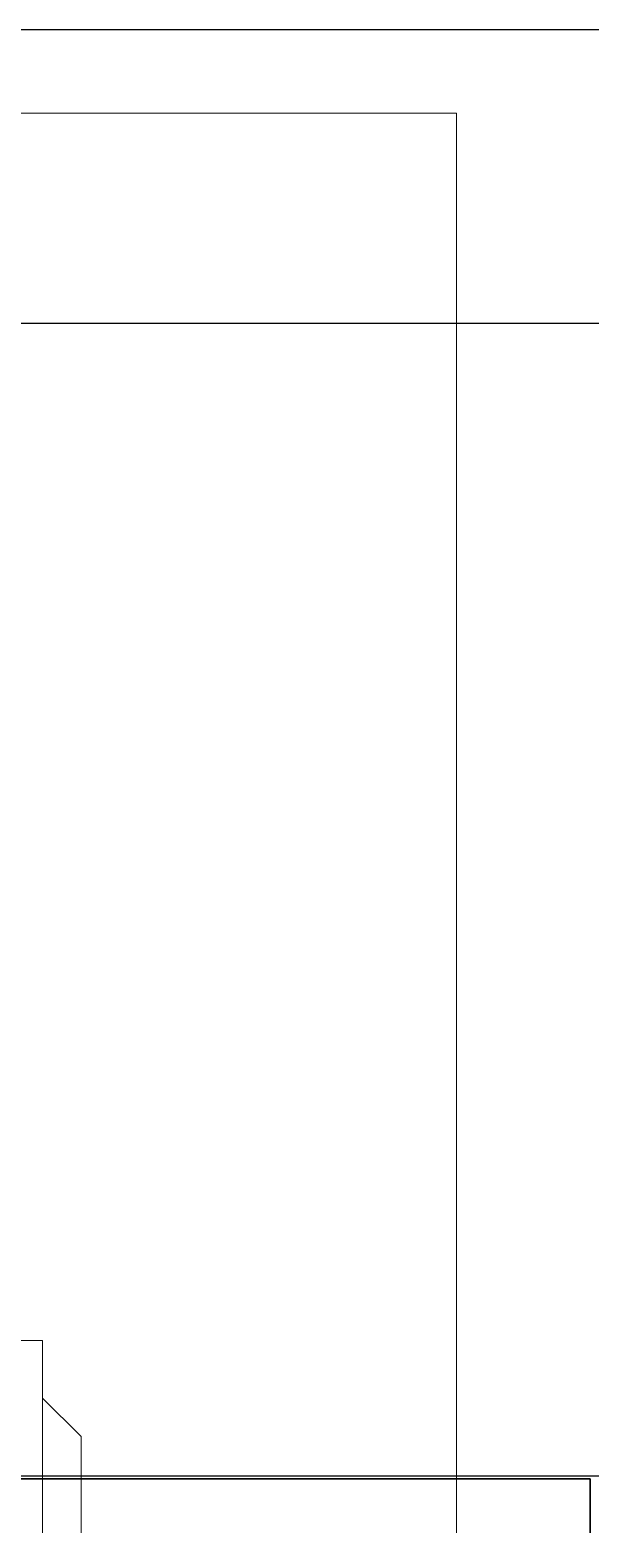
# Model space of a CAD drawing. Header units: inches. Extents: x -12418 to 57169, y -29325 to 19878.
# Drawn here: x 32708 to 33000, y -3625 to -2847 of the extents above; entities that cross this region are included whole.
import ezdxf
from ezdxf.enums import TextEntityAlignment as Align

# ---------------------------------------------------------------- set-up
doc = ezdxf.new("R2010")
doc.units = ezdxf.units.IN
doc.header["$LTSCALE"] = 25
doc.header["$MEASUREMENT"] = 0
doc.layers.get('0').update_dxf_attribs({"color": 8})
doc.layers.add('00-Ground Floor$0$False Ceiling', color=251, linetype='Continuous')
for name, color, linetype, lineweight in [('00-Ground Floor$0$LOADING', 253, 'Continuous', 5), ('00-Ground Floor$0$NEW Wall', 166, 'Continuous', 5), ('00-Ground Floor$0$Walls', 251, 'Continuous', 5), ('E-LITE-CIRC-NUMB', 6, 'Continuous', 25), ('E-LITE-CLNG', 150, 'Continuous', 35), ('E-LITE-CTRL', 6, 'Continuous', 25)]:
    doc.layers.add(name, color=color, linetype=linetype, lineweight=lineweight)
doc.styles.add('DC_Simplex', font='SIMPLEX.shx', dxfattribs={"width": 0.7})

# ---------------------------------------------------------------- blocks, each defined once
blk = doc.blocks.new('*X553')
at = {"color": 0}
for p, q in [((13, 1), (13, 1)), ((13, 1), (13, 1)), ((13, 1), (13, 1)), ((13, 1), (13, 1)), ((13, 1), (13, 1)), ((13, 1), (13, 1)), ((13, 1), (13, 1)), ((13, 1), (13, 1)), ((13, 1), (13, 1)), ((13, 1), (13, 1)), ((13, 1), (13, 1)), ((13, 1), (13, 1)), ((13, 1), (13, 1)), ((13, 1), (13, 1)), ((13, 1), (13, 1)), ((13, 1), (14, 1)), ((13, 1), (14, 1)), ((13, 1), (14, 1)), ((13, 1), (13, 1)), ((13, 1), (13, 1)), ((13, 1), (13, 1)), ((13, 1), (13, 1)), ((13, 1), (13, 1)), ((13, 1), (13, 1)), ((13, 1), (13, 1)), ((13, 1), (13, 1)), ((13, 1), (13, 1)), ((13, 1), (13, 1)), ((13, 1), (13, 1)), ((13, 1), (13, 1)), ((13, 1), (13, 1)), ((13, 1), (13, 1)), ((13, 1), (13, 1)), ((13, 1), (13, 1)), ((13, 1), (13, 1)), ((13, 1), (13, 1)), ((13, 1), (13, 1)), ((13, 1), (13, 1)), ((13, 1), (13, 1)), ((13, 1), (13, 1)), ((13, 1), (13, 1)), ((13, 1), (13, 1)), ((13, 1), (13, 1)), ((13, 1), (13, 1)), ((13, 1), (13, 1)), ((13, 1), (13, 1)), ((13, 1), (13, 1)), ((13, 1), (13, 1)), ((13, 1), (13, 1)), ((13, 1), (13, 1)), ((13, 1), (13, 1)), ((13, 1), (13, 1)), ((13, 1), (13, 1)), ((13, 1), (13, 1)), ((13, 1), (13, 1)), ((13, 1), (13, 1)), ((13, 1), (13, 1)), ((13, 1), (13, 1)), ((13, 1), (13, 1)), ((13, 1), (13, 1)), ((13, 1), (13, 1)), ((13, 1), (13, 1)), ((13, 1), (13, 1)), ((13, 1), (13, 1)), ((13, 1), (13, 1)), ((13, 1), (13, 1)), ((13, 1), (13, 1)), ((13, 1), (13, 1)), ((13, 1), (13, 1)), ((13, 1), (13, 1)), ((13, 1), (13, 1)), ((13, 1), (13, 1)), ((13, 1), (13, 1)), ((13, 1), (13, 1)), ((13, 1), (13, 1)), ((13, 1), (13, 1)), ((13, 1), (13, 1)), ((13, 1), (13, 1)), ((13, 1), (13, 1)), ((13, 1), (13, 1)), ((13, 1), (13, 1)), ((13, 1), (13, 1)), ((13, 1), (13, 1)), ((13, 1), (13, 1)), ((13, 1), (13, 1)), ((13, 1), (13, 1)), ((13, 1), (13, 1)), ((13, 1), (13, 1)), ((13, 1), (13, 1)), ((13, 1), (13, 1)), ((13, 1), (13, 1)), ((13, 1), (13, 1)), ((13, 1), (13, 1)), ((13, 1), (13, 1)), ((13, 1), (13, 1)), ((13, 1), (13, 1)), ((13, 1), (13, 1)), ((13, 1), (13, 1)), ((13, 1), (13, 1)), ((13, 1), (13, 1)), ((13, 1), (13, 1)), ((13, 1), (13, 1)), ((13, 1), (13, 1)), ((13, 1), (13, 1)), ((13, 1), (13, 1)), ((13, 1), (13, 1)), ((13, 1), (13, 1)), ((13, 1), (13, 1)), ((13, 1), (13, 1)), ((13, 1), (13, 1)), ((13, 1), (13, 1)), ((13, 1), (13, 1)), ((13, 1), (13, 1)), ((13, 1), (13, 1)), ((13, 1), (13, 1)), ((13, 1), (13, 1)), ((13, 1), (13, 1)), ((13, 1), (13, 1)), ((13, 1), (13, 1)), ((13, 1), (13, 1)), ((13, 1), (13, 1)), ((13, 1), (13, 1)), ((13, 1), (13, 1)), ((13, 1), (14, 1)), ((13, 0), (13, 0)), ((13, 0), (13, 0)), ((13, 0), (13, 0)), ((13, 0), (13, 0)), ((13, 0), (13, 0)), ((13, 0), (13, 0)), ((13, 0), (13, 0)), ((13, 0), (13, 0)), ((13, 0), (13, 0)), ((13, 0), (13, 0)), ((13, 0), (13, 0)), ((13, 0), (13, 0)), ((13, 0), (13, 0)), ((13, 0), (13, 0)), ((13, 0), (13, 0)), ((13, 0), (13, 0)), ((13, 0), (13, 0)), ((13, 0), (13, 0)), ((13, 0), (13, 0)), ((13, 0), (13, 0)), ((13, 0), (13, 0)), ((13, 0), (13, 0)), ((13, 0), (13, 0)), ((13, 0), (13, 0)), ((13, 0), (13, 0)), ((13, 0), (13, 0)), ((13, 0), (13, 0)), ((13, 0), (13, 0)), ((13, 0), (13, 0)), ((13, 0), (13, 0)), ((13, 0), (13, 0)), ((13, 0), (13, 0)), ((13, 0), (13, 0)), ((13, 0), (13, 0)), ((13, 0), (13, 0)), ((13, 0), (13, 0)), ((13, 0), (13, 0)), ((13, 0), (13, 0)), ((13, 0), (13, 0)), ((13, 0), (13, 0)), ((13, 0), (13, 0)), ((13, 0), (13, 0)), ((13, 0), (13, 0)), ((13, 0), (13, 0)), ((13, 0), (13, 0)), ((13, 0), (13, 0)), ((13, 0), (13, 0)), ((13, 0), (13, 0)), ((13, 0), (14, 0)), ((13, 0), (14, 0)), ((13, 0), (13, 0)), ((13, 0), (14, 0)), ((14, 1), (14, 1)), ((14, 1), (14, 1)), ((14, 1), (14, 1)), ((14, 1), (14, 1)), ((14, 1), (14, 1)), ((14, 1), (14, 1)), ((14, 1), (14, 1)), ((14, 1), (14, 1)), ((14, 1), (14, 1)), ((14, 1), (14, 1)), ((14, 1), (14, 1)), ((14, 1), (14, 1)), ((14, 1), (14, 1)), ((14, 1), (14, 1)), ((14, 1), (14, 1)), ((14, 1), (14, 1)), ((14, 1), (14, 1)), ((14, 1), (14, 1)), ((14, 1), (14, 1)), ((14, 1), (14, 1)), ((14, 1), (14, 1)), ((14, 1), (14, 1)), ((14, 1), (14, 1)), ((14, 1), (14, 1)), ((14, 1), (14, 1)), ((14, 1), (14, 1)), ((14, 1), (14, 1)), ((14, 1), (14, 1)), ((14, 1), (14, 1)), ((14, 1), (14, 1)), ((14, 1), (14, 1)), ((14, 1), (14, 1)), ((14, 1), (14, 1)), ((14, 1), (14, 1)), ((14, 1), (14, 1)), ((14, 1), (14, 1)), ((14, 1), (14, 1)), ((14, 1), (14, 1)), ((14, 1), (14, 1)), ((14, 1), (14, 1)), ((14, 1), (14, 1)), ((14, 1), (14, 1)), ((14, 1), (14, 1)), ((14, 1), (14, 1)), ((14, 1), (14, 1)), ((14, 1), (14, 1)), ((14, 1), (14, 1)), ((14, 1), (14, 1)), ((14, 1), (14, 1)), ((14, 1), (14, 1)), ((14, 1), (14, 1)), ((14, 1), (14, 1)), ((14, 1), (14, 1)), ((14, 1), (14, 1)), ((14, 1), (14, 1)), ((14, 1), (14, 1)), ((14, 1), (14, 1)), ((14, 1), (14, 1)), ((14, 1), (14, 1)), ((14, 1), (14, 1)), ((14, 1), (14, 1)), ((14, 1), (14, 1)), ((14, 1), (14, 1)), ((14, 1), (14, 1)), ((14, 1), (14, 1)), ((14, 1), (14, 1)), ((14, 1), (14, 1)), ((14, 1), (14, 1)), ((14, 1), (14, 1)), ((14, 1), (14, 1)), ((14, 1), (14, 1)), ((14, 1), (14, 1)), ((14, 1), (14, 1)), ((14, 1), (14, 1)), ((14, 1), (14, 1)), ((14, 1), (14, 1)), ((14, 1), (14, 1)), ((14, 1), (14, 1)), ((14, 1), (14, 1)), ((14, 1), (14, 1)), ((14, 1), (14, 1)), ((14, 1), (14, 1)), ((14, 1), (14, 1)), ((14, 1), (14, 1)), ((14, 1), (14, 1)), ((14, 1), (14, 1)), ((14, 1), (14, 1)), ((14, 1), (14, 1)), ((14, 1), (14, 1)), ((14, 1), (14, 1)), ((14, 1), (14, 1)), ((14, 1), (14, 1)), ((14, 1), (14, 1)), ((14, 1), (14, 1)), ((14, 0), (14, 0)), ((14, 0), (14, 0)), ((14, 0), (14, 0)), ((14, 0), (14, 0)), ((14, 0), (14, 0)), ((14, 0), (14, 0)), ((14, 0), (14, 0)), ((14, 0), (14, 0)), ((14, 0), (14, 0)), ((14, 0), (14, 0)), ((14, 0), (14, 0)), ((14, 0), (14, 0)), ((14, 0), (14, 0)), ((14, 0), (14, 0)), ((14, 0), (14, 0)), ((14, 0), (14, 0)), ((14, 0), (14, 0)), ((14, 0), (14, 0)), ((14, 0), (14, 0)), ((14, 0), (14, 0)), ((14, 0), (14, 0)), ((14, 0), (14, 0)), ((14, 0), (14, 0)), ((14, 0), (14, 0)), ((14, 0), (14, 0)), ((14, 0), (14, 0)), ((14, 0), (14, 0)), ((14, 0), (14, 0)), ((14, 0), (14, 0)), ((14, 0), (14, 0)), ((14, 0), (14, 0)), ((14, 0), (14, 0)), ((14, 0), (14, 0)), ((14, 0), (14, 0)), ((14, 0), (14, 0)), ((14, 0), (14, 0)), ((14, 0), (14, 0)), ((14, 0), (14, 0)), ((14, 0), (14, 0)), ((14, 0), (14, 0)), ((14, 0), (14, 0)), ((14, 0), (14, 0)), ((14, 0), (14, 0)), ((14, 0), (14, 0)), ((14, 0), (14, 0)), ((14, 0), (14, 0)), ((14, 0), (14, 0)), ((14, 0), (14, 0)), ((13, 0), (13, 0)), ((13, 0), (14, 0)), ((13, 0), (13, 0)), ((13, 0), (14, 0)), ((13, 0), (13, 0)), ((13, 0), (14, 0)), ((13, 0), (13, 0)), ((13, 0), (13, 0)), ((13, 0), (13, 0)), ((13, 0), (13, 0)), ((13, 0), (14, 0)), ((13, 0), (13, 0)), ((13, 0), (14, 0)), ((13, 0), (13, 0)), ((13, 0), (14, 0)), ((13, 0), (13, 0)), ((13, 0), (14, 0)), ((13, 0), (13, 0)), ((13, 0), (14, 0)), ((13, 0), (13, 0)), ((13, 0), (14, 0)), ((13, 0), (13, 0)), ((13, 0), (14, 0)), ((13, 0), (13, 0)), ((13, 0), (13, 0)), ((13, 0), (13, 0)), ((13, 0), (14, 0)), ((13, 0), (13, 0)), ((13, 0), (14, 0)), ((13, 0), (13, 0)), ((13, 0), (14, 0)), ((13, 0), (13, 0)), ((13, 0), (14, 0)), ((13, 0), (13, 0)), ((13, 0), (13, 0)), ((13, 0), (13, 0)), ((13, 0), (13, 0)), ((13, 0), (13, 0)), ((13, 0), (13, 0)), ((13, 0), (13, 0)), ((13, 0), (13, 0)), ((13, 0), (13, 0)), ((13, 0), (13, 0)), ((13, 0), (13, 0)), ((13, 0), (13, 0)), ((13, 0), (13, 0)), ((13, 0), (13, 0)), ((13, 0), (13, 0)), ((13, 0), (13, 0)), ((13, 0), (13, 0)), ((13, 0), (13, 0)), ((13, 0), (13, 0)), ((13, 0), (13, 0)), ((13, 0), (13, 0)), ((13, 0), (13, 0)), ((13, 0), (13, 0)), ((13, 0), (13, 0)), ((13, 0), (13, 0)), ((13, 0), (13, 0)), ((13, 0), (13, 0)), ((13, 0), (13, 0)), ((13, 0), (13, 0)), ((13, 0), (13, 0)), ((13, 0), (13, 0)), ((13, -1), (13, -1)), ((13, -1), (13, -1)), ((13, -1), (13, -1)), ((13, -1), (13, -1)), ((13, -1), (13, -1)), ((13, -1), (14, -1)), ((13, -1), (13, -1)), ((14, 0), (14, 0)), ((14, 0), (14, 0)), ((14, 0), (14, 0)), ((14, 0), (14, 0)), ((14, 0), (14, 0)), ((14, 0), (14, 0)), ((14, 0), (14, 0)), ((14, 0), (14, 0)), ((14, 0), (14, 0)), ((14, 0), (14, 0)), ((14, 0), (14, 0)), ((14, 0), (14, 0)), ((14, 0), (14, 0)), ((14, 0), (14, 0)), ((14, 0), (14, 0)), ((13, 0), (14, 0)), ((14, 0), (14, 0)), ((14, 0), (14, 0)), ((14, 0), (14, 0)), ((14, 0), (14, 0)), ((14, 0), (14, 0)), ((14, 0), (14, 0)), ((14, 0), (14, 0)), ((14, 0), (14, 0)), ((14, 0), (14, 0)), ((14, 0), (14, 0)), ((14, 0), (14, 0)), ((14, 0), (14, 0)), ((14, 0), (14, 0)), ((14, 0), (14, 0)), ((14, 0), (14, 0)), ((14, 0), (14, 0)), ((14, 0), (14, 0)), ((14, 0), (14, 0)), ((14, 0), (14, 0)), ((14, 0), (14, 0)), ((14, 0), (14, 0)), ((14, 0), (14, 0)), ((14, 0), (14, 0)), ((14, 0), (14, 0)), ((14, 0), (14, 0)), ((14, 0), (14, 0)), ((14, 0), (14, 0)), ((14, 0), (14, 0)), ((14, 0), (14, 0)), ((14, 0), (14, 0)), ((14, 0), (14, 0)), ((14, 0), (14, 0)), ((14, 0), (14, 0)), ((14, 0), (14, 0)), ((14, -1), (14, -1)), ((14, -1), (14, -1)), ((14, -1), (14, -1)), ((14, -1), (14, -1)), ((14, -1), (14, -1))]:
    blk.add_line(p, q, dxfattribs=at)
blk = doc.blocks.new('*X552')
at = {"color": 0}
for p, q in [((5, 3), (5, 3)), ((5, 3), (5, 3)), ((5, 3), (5, 3)), ((5, 3), (5, 3)), ((5, 3), (5, 3)), ((5, 3), (5, 3)), ((5, 3), (5, 3)), ((5, 3), (5, 3)), ((5, 3), (5, 3)), ((5, 3), (5, 3)), ((5, 3), (5, 3)), ((5, 3), (5, 3)), ((5, 3), (5, 3)), ((5, 3), (5, 3)), ((5, 3), (5, 3)), ((5, 3), (5, 3)), ((5, 3), (5, 3)), ((5, 3), (5, 3)), ((5, 3), (5, 3)), ((5, 3), (5, 3)), ((5, 3), (5, 3)), ((5, 3), (5, 3)), ((5, 3), (5, 3)), ((5, 3), (5, 3)), ((5, 3), (5, 3)), ((5, 3), (5, 3)), ((5, 3), (5, 3)), ((5, 3), (5, 3)), ((5, 3), (5, 3)), ((5, 3), (5, 3)), ((5, 3), (5, 3)), ((5, 3), (5, 3)), ((5, 3), (5, 3)), ((5, 3), (5, 3)), ((5, 3), (5, 3)), ((5, 3), (5, 3)), ((5, 3), (5, 3)), ((5, 3), (5, 3)), ((5, 3), (5, 3)), ((5, 3), (5, 3)), ((5, 3), (5, 3)), ((5, 3), (5, 3)), ((5, 3), (5, 3)), ((5, 3), (5, 3)), ((5, 3), (5, 3)), ((5, 3), (5, 3)), ((5, 3), (5, 3)), ((5, 3), (5, 3)), ((5, 3), (5, 3)), ((5, 3), (5, 3)), ((5, 3), (5, 3)), ((5, 3), (5, 3)), ((5, 3), (5, 3)), ((5, 3), (5, 3)), ((5, 3), (5, 3)), ((5, 3), (5, 3)), ((5, 3), (5, 3)), ((5, 3), (5, 3)), ((5, 3), (5, 3)), ((5, 3), (5, 3)), ((5, 3), (5, 3)), ((5, 3), (5, 3)), ((5, 3), (5, 3)), ((5, 3), (5, 3)), ((5, 3), (5, 3)), ((5, 3), (5, 3)), ((6, 3), (5, 3)), ((5, 3), (5, 3)), ((6, 3), (5, 3)), ((5, 3), (5, 3)), ((6, 3), (5, 3)), ((5, 3), (5, 3)), ((6, 3), (5, 3)), ((5, 3), (5, 3)), ((5, 3), (5, 3)), ((5, 3), (5, 3)), ((5, 3), (5, 3)), ((5, 3), (5, 3)), ((5, 3), (5, 3)), ((5, 3), (5, 3)), ((5, 3), (5, 3)), ((5, 3), (5, 3)), ((5, 3), (5, 3)), ((5, 3), (5, 3)), ((5, 3), (5, 3)), ((5, 3), (5, 3)), ((5, 3), (5, 3)), ((5, 3), (5, 3)), ((5, 3), (5, 3)), ((5, 3), (5, 3)), ((5, 3), (5, 3)), ((5, 3), (5, 3)), ((5, 3), (5, 3)), ((5, 3), (5, 3)), ((5, 3), (5, 3)), ((5, 3), (5, 3)), ((6, 3), (6, 3)), ((6, 3), (6, 3)), ((6, 3), (6, 3)), ((6, 3), (6, 3)), ((6, 3), (6, 3)), ((6, 3), (6, 3)), ((6, 3), (6, 3)), ((6, 3), (6, 3)), ((6, 3), (6, 3)), ((6, 3), (6, 3)), ((6, 3), (6, 3)), ((6, 3), (6, 3)), ((6, 3), (6, 3)), ((6, 3), (6, 3)), ((6, 3), (6, 3)), ((6, 3), (6, 3)), ((6, 3), (6, 3)), ((6, 3), (6, 3)), ((6, 3), (6, 3)), ((6, 3), (6, 3)), ((6, 3), (6, 3)), ((6, 3), (6, 3)), ((6, 3), (6, 3)), ((6, 3), (6, 3)), ((6, 3), (6, 3)), ((6, 3), (6, 3)), ((6, 3), (6, 3)), ((6, 3), (6, 3)), ((6, 3), (6, 3)), ((6, 3), (6, 3)), ((6, 3), (6, 3)), ((6, 3), (6, 3)), ((6, 3), (6, 3)), ((6, 3), (6, 3)), ((6, 3), (6, 3)), ((6, 3), (6, 3)), ((6, 3), (6, 3)), ((6, 3), (6, 3)), ((6, 3), (6, 3)), ((6, 3), (6, 3)), ((6, 3), (6, 3)), ((6, 3), (6, 3)), ((6, 3), (6, 3)), ((6, 3), (6, 3)), ((6, 3), (6, 3)), ((6, 3), (6, 3)), ((6, 3), (6, 3)), ((6, 3), (6, 3)), ((6, 3), (6, 3)), ((6, 3), (6, 3)), ((6, 3), (6, 3)), ((6, 3), (6, 3)), ((6, 3), (6, 3)), ((6, 3), (6, 3)), ((6, 3), (6, 3)), ((6, 3), (6, 3)), ((6, 3), (6, 3)), ((6, 3), (6, 3)), ((6, 3), (6, 3)), ((6, 3), (6, 3)), ((6, 3), (6, 3)), ((6, 3), (6, 3)), ((6, 3), (6, 3)), ((6, 3), (6, 3)), ((6, 3), (6, 3)), ((6, 3), (6, 3)), ((6, 3), (6, 3)), ((6, 3), (6, 3)), ((6, 3), (6, 3)), ((6, 3), (6, 3)), ((6, 3), (6, 3)), ((6, 3), (6, 3)), ((6, 3), (6, 3)), ((6, 3), (6, 3)), ((6, 3), (6, 3)), ((6, 3), (6, 3)), ((6, 3), (6, 3)), ((6, 3), (6, 3)), ((6, 3), (6, 3)), ((6, 3), (6, 3)), ((6, 3), (6, 3)), ((6, 3), (6, 3)), ((6, 3), (6, 3)), ((6, 3), (6, 3)), ((6, 3), (6, 3)), ((6, 3), (6, 3)), ((6, 3), (6, 3)), ((6, 3), (6, 3)), ((6, 3), (6, 3)), ((6, 3), (6, 3)), ((6, 3), (6, 3)), ((6, 3), (6, 3)), ((6, 3), (6, 3)), ((6, 3), (6, 3)), ((6, 3), (6, 3)), ((6, 3), (6, 3)), ((6, 3), (6, 3)), ((6, 3), (6, 3)), ((6, 3), (6, 3)), ((6, 3), (6, 3)), ((6, 3), (6, 3)), ((6, 3), (6, 3)), ((6, 3), (6, 3)), ((6, 3), (6, 3)), ((6, 3), (6, 3)), ((6, 3), (6, 3)), ((6, 3), (6, 3)), ((6, 3), (6, 3)), ((6, 3), (6, 3)), ((6, 3), (6, 3)), ((6, 3), (6, 3)), ((6, 3), (6, 3)), ((6, 3), (6, 3)), ((6, 3), (6, 3)), ((6, 3), (6, 3)), ((6, 3), (6, 3)), ((6, 3), (6, 3)), ((6, 3), (6, 3)), ((6, 3), (6, 3)), ((6, 3), (6, 3)), ((6, 3), (6, 3)), ((6, 3), (6, 3)), ((6, 3), (6, 3)), ((6, 3), (6, 3)), ((6, 3), (6, 3)), ((6, 3), (6, 3)), ((6, 3), (6, 3)), ((6, 3), (6, 3)), ((6, 3), (6, 3)), ((6, 3), (6, 3)), ((6, 3), (6, 3)), ((6, 3), (6, 3)), ((6, 3), (6, 3)), ((6, 3), (6, 3)), ((6, 3), (6, 3)), ((6, 3), (6, 3)), ((6, 3), (6, 3)), ((6, 3), (6, 3)), ((6, 3), (6, 3)), ((6, 3), (6, 3)), ((6, 3), (6, 3)), ((6, 3), (6, 3)), ((6, 3), (6, 3)), ((6, 3), (6, 3)), ((6, 3), (6, 3)), ((6, 3), (6, 3)), ((6, 3), (6, 3)), ((6, 3), (6, 3)), ((6, 3), (6, 3)), ((6, 3), (6, 3)), ((6, 3), (6, 3)), ((6, 3), (6, 3)), ((6, 3), (6, 3)), ((6, 3), (6, 3)), ((6, 3), (6, 3)), ((6, 3), (6, 3)), ((6, 3), (6, 3)), ((6, 3), (6, 3)), ((6, 3), (6, 3)), ((6, 3), (6, 3)), ((6, 3), (6, 3)), ((6, 3), (6, 3)), ((6, 3), (6, 3)), ((6, 3), (6, 3)), ((6, 3), (6, 3)), ((6, 3), (6, 3)), ((6, 3), (6, 3)), ((6, 3), (6, 3)), ((6, 3), (6, 3)), ((6, 3), (6, 3)), ((6, 3), (6, 3)), ((6, 3), (6, 3)), ((6, 3), (6, 3)), ((6, 3), (6, 3)), ((6, 3), (6, 3)), ((6, 3), (6, 3)), ((6, 3), (6, 3)), ((6, 3), (6, 3)), ((6, 3), (6, 3)), ((6, 3), (6, 3)), ((6, 3), (6, 3)), ((6, 3), (6, 3)), ((6, 3), (6, 3)), ((6, 3), (6, 3)), ((6, 3), (6, 3)), ((6, 3), (6, 3)), ((6, 3), (6, 3)), ((6, 3), (6, 3)), ((6, 3), (6, 3)), ((6, 3), (6, 3)), ((6, 3), (6, 3)), ((6, 3), (6, 3)), ((6, 3), (6, 3)), ((6, 3), (6, 3)), ((6, 3), (6, 3)), ((6, 3), (6, 3)), ((6, 3), (6, 3)), ((6, 3), (6, 3)), ((6, 3), (6, 3)), ((6, 3), (6, 3)), ((6, 3), (6, 3)), ((6, 3), (6, 3)), ((6, 3), (6, 3)), ((6, 3), (6, 3)), ((6, 3), (5, 3)), ((6, 3), (5, 3)), ((6, 3), (5, 3)), ((6, 3), (5, 3)), ((6, 3), (5, 3)), ((6, 3), (6, 3)), ((6, 3), (6, 3)), ((6, 3), (6, 3)), ((6, 3), (6, 3)), ((6, 3), (6, 3)), ((6, 3), (6, 3)), ((6, 3), (6, 3)), ((6, 3), (6, 3)), ((6, 3), (6, 3)), ((6, 3), (6, 3)), ((6, 3), (6, 3)), ((6, 3), (6, 3)), ((6, 3), (6, 3)), ((6, 3), (6, 3)), ((6, 3), (6, 3)), ((6, 3), (6, 3)), ((6, 3), (6, 3)), ((6, 3), (6, 3)), ((6, 3), (6, 3)), ((6, 3), (6, 3)), ((6, 3), (6, 3)), ((6, 3), (6, 3)), ((6, 3), (6, 3)), ((6, 3), (6, 3)), ((6, 3), (6, 3)), ((6, 3), (6, 3)), ((6, 3), (6, 3)), ((6, 3), (6, 3)), ((6, 3), (6, 3)), ((6, 3), (6, 3)), ((6, 3), (6, 3)), ((6, 3), (6, 3)), ((6, 3), (6, 3)), ((6, 3), (6, 3)), ((6, 3), (6, 3)), ((6, 3), (6, 3)), ((6, 3), (6, 3)), ((6, 3), (6, 3)), ((6, 3), (6, 3)), ((6, 3), (6, 3)), ((6, 3), (6, 3)), ((6, 3), (6, 3)), ((6, 3), (6, 3)), ((6, 3), (6, 3)), ((6, 3), (6, 3)), ((6, 3), (6, 3)), ((6, 3), (6, 3)), ((6, 3), (6, 3)), ((6, 3), (6, 3)), ((6, 3), (6, 3)), ((6, 3), (6, 3)), ((6, 3), (6, 3)), ((6, 3), (6, 3)), ((6, 3), (6, 3)), ((6, 3), (6, 3)), ((6, 3), (6, 3)), ((6, 3), (6, 3)), ((6, 3), (6, 3)), ((6, 3), (6, 3)), ((6, 3), (6, 3)), ((6, 3), (6, 3)), ((6, 3), (6, 3)), ((6, 3), (6, 3)), ((6, 3), (6, 3)), ((6, 3), (6, 3)), ((6, 3), (6, 3)), ((6, 3), (6, 3)), ((6, 3), (6, 3)), ((6, 3), (6, 3)), ((6, 3), (6, 3)), ((6, 3), (6, 3)), ((6, 3), (6, 3)), ((6, 3), (6, 3)), ((6, 3), (6, 3)), ((6, 3), (6, 3)), ((6, 3), (6, 3)), ((6, 3), (6, 3)), ((6, 3), (6, 3)), ((6, 3), (6, 3)), ((6, 3), (6, 3)), ((6, 3), (6, 3)), ((6, 3), (6, 3)), ((6, 3), (6, 3)), ((6, 3), (6, 3)), ((6, 3), (6, 3)), ((6, 3), (6, 3)), ((6, 3), (6, 3)), ((6, 3), (6, 3)), ((6, 3), (6, 3)), ((6, 3), (6, 3)), ((6, 3), (6, 3)), ((6, 3), (6, 3)), ((6, 3), (6, 3)), ((6, 3), (6, 3)), ((6, 3), (6, 3)), ((6, 3), (6, 3)), ((6, 3), (6, 3)), ((6, 3), (6, 3)), ((6, 3), (6, 3)), ((6, 3), (6, 3)), ((6, 3), (6, 3)), ((6, 3), (6, 3)), ((6, 3), (6, 3)), ((6, 3), (6, 3)), ((6, 3), (6, 3)), ((6, 3), (6, 3)), ((6, 3), (6, 3)), ((6, 3), (6, 3)), ((6, 3), (6, 3)), ((6, 3), (6, 3)), ((6, 3), (6, 3)), ((6, 3), (6, 3)), ((6, 3), (6, 3)), ((6, 3), (6, 3)), ((6, 3), (6, 3)), ((6, 3), (6, 3)), ((6, 3), (6, 3)), ((6, 3), (6, 3)), ((6, 3), (6, 3)), ((6, 3), (6, 3)), ((6, 3), (6, 3)), ((6, 3), (6, 3)), ((6, 3), (6, 3)), ((6, 3), (6, 3)), ((6, 3), (6, 3)), ((6, 3), (6, 3)), ((6, 3), (6, 3)), ((6, 3), (6, 3)), ((6, 3), (6, 3)), ((6, 3), (6, 3)), ((6, 3), (6, 3)), ((6, 3), (6, 3)), ((6, 3), (6, 3)), ((6, 3), (6, 3)), ((6, 3), (6, 3)), ((6, 3), (6, 3)), ((6, 3), (6, 3)), ((6, 3), (6, 3)), ((6, 3), (6, 3)), ((6, 3), (6, 3)), ((6, 3), (6, 3)), ((6, 3), (6, 3)), ((6, 3), (6, 3)), ((6, 3), (6, 3)), ((6, 3), (6, 3)), ((6, 3), (6, 3)), ((6, 3), (6, 3)), ((6, 3), (6, 3)), ((6, 3), (6, 3)), ((6, 3), (6, 3)), ((6, 3), (6, 3)), ((6, 3), (6, 3)), ((6, 3), (6, 3)), ((6, 3), (6, 3)), ((6, 3), (6, 3)), ((6, 3), (6, 3)), ((6, 3), (6, 3)), ((6, 3), (6, 3)), ((6, 3), (6, 3)), ((6, 3), (6, 3)), ((6, 3), (6, 3)), ((6, 3), (6, 3)), ((6, 3), (6, 3)), ((6, 3), (6, 3)), ((6, 3), (6, 3)), ((6, 3), (6, 3)), ((6, 3), (6, 3)), ((6, 3), (6, 3)), ((6, 3), (6, 3)), ((6, 3), (6, 3)), ((6, 3), (6, 3)), ((6, 3), (6, 3)), ((6, 3), (6, 3)), ((6, 3), (6, 3)), ((6, 3), (6, 3)), ((6, 3), (6, 3)), ((6, 3), (6, 3)), ((6, 3), (6, 3)), ((6, 3), (6, 3)), ((6, 3), (6, 3)), ((6, 3), (6, 3)), ((6, 3), (6, 3)), ((6, 3), (6, 3)), ((6, 3), (6, 3)), ((6, 3), (6, 3)), ((6, 3), (6, 3)), ((6, 3), (6, 3)), ((6, 3), (6, 3)), ((6, 3), (6, 3)), ((6, 3), (6, 3)), ((6, 3), (6, 3)), ((6, 3), (6, 3)), ((6, 3), (6, 3)), ((6, 3), (6, 3)), ((6, 3), (6, 3)), ((6, 3), (6, 3)), ((6, 3), (6, 3)), ((6, 3), (6, 3)), ((6, 3), (6, 3)), ((6, 3), (6, 3)), ((6, 3), (6, 3)), ((6, 3), (6, 3)), ((6, 3), (6, 3)), ((6, 3), (6, 3)), ((6, 3), (6, 3)), ((6, 3), (6, 3)), ((6, 3), (6, 3)), ((6, 3), (6, 3)), ((6, 3), (6, 3)), ((6, 3), (6, 3)), ((6, 3), (6, 3)), ((6, 3), (6, 3)), ((6, 3), (6, 3)), ((6, 3), (6, 3)), ((6, 3), (6, 3)), ((6, 3), (6, 3)), ((6, 3), (6, 3)), ((6, 3), (6, 3)), ((6, 3), (6, 3)), ((6, 3), (6, 3)), ((6, 3), (6, 3)), ((6, 3), (6, 3)), ((6, 3), (6, 3)), ((6, 3), (6, 3)), ((6, 3), (6, 3)), ((6, 3), (6, 3)), ((6, 3), (6, 3)), ((6, 3), (6, 3)), ((6, 3), (6, 3)), ((6, 3), (6, 3)), ((6, 3), (6, 3)), ((6, 3), (6, 3)), ((6, 3), (6, 3)), ((6, 3), (6, 3)), ((6, 3), (6, 3)), ((6, 3), (6, 3)), ((6, 3), (6, 3)), ((6, 3), (6, 3)), ((6, 3), (6, 3)), ((6, 3), (6, 3)), ((6, 3), (6, 3)), ((6, 3), (6, 3)), ((6, 3), (6, 3)), ((6, 3), (6, 3)), ((6, 3), (6, 3)), ((6, 3), (6, 3)), ((6, 3), (6, 3)), ((6, 3), (6, 3)), ((6, 3), (6, 3)), ((6, 3), (6, 3)), ((6, 3), (6, 3)), ((6, 3), (6, 3)), ((6, 3), (6, 3)), ((6, 3), (6, 3)), ((6, 3), (6, 3)), ((6, 3), (6, 3)), ((6, 3), (6, 3)), ((6, 3), (6, 3)), ((6, 3), (6, 3)), ((6, 3), (6, 3)), ((6, 3), (6, 3)), ((6, 3), (6, 3)), ((6, 3), (6, 3)), ((6, 3), (6, 3)), ((6, 3), (6, 3)), ((6, 3), (6, 3)), ((6, 3), (6, 3)), ((6, 3), (6, 3)), ((6, 3), (6, 3)), ((6, 3), (6, 3)), ((6, 3), (6, 3)), ((6, 3), (6, 3)), ((6, 3), (6, 3)), ((6, 3), (6, 3)), ((6, 3), (6, 3)), ((6, 3), (6, 3)), ((6, 3), (6, 3)), ((6, 3), (6, 3)), ((6, 3), (6, 3)), ((6, 3), (6, 3)), ((6, 3), (6, 3)), ((6, 3), (6, 3)), ((6, 3), (6, 3)), ((6, 3), (6, 3)), ((6, 3), (6, 3)), ((6, 3), (6, 3)), ((6, 3), (6, 3)), ((6, 3), (6, 3)), ((6, 3), (6, 3)), ((6, 3), (6, 3)), ((6, 3), (6, 3)), ((6, 3), (6, 3)), ((6, 3), (6, 3)), ((6, 3), (6, 3)), ((6, 3), (6, 3)), ((6, 3), (6, 3)), ((6, 3), (6, 3)), ((6, 3), (6, 3)), ((6, 3), (6, 3)), ((6, 3), (6, 3)), ((6, 3), (6, 3)), ((6, 3), (6, 3)), ((6, 3), (6, 3)), ((6, 3), (6, 3)), ((6, 3), (6, 3)), ((6, 3), (6, 3)), ((6, 3), (6, 3)), ((6, 3), (6, 3)), ((6, 3), (6, 3)), ((6, 3), (6, 3)), ((6, 3), (6, 3)), ((6, 3), (6, 3)), ((6, 3), (6, 3)), ((6, 3), (6, 3)), ((6, 3), (6, 3)), ((6, 3), (6, 3)), ((6, 3), (6, 3))]:
    blk.add_line(p, q, dxfattribs=at)
blk = doc.blocks.new('00-Ground Floor$0$GF21043-P')
at = {"color": 0}
for p, q in [((0.8, 0.75), (-0.8, 0.75)), ((0.8, 0), (0.8, 0.75))]:
    blk.add_line(p, q, dxfattribs=at)
for points in [[(0.8, 0.75), (0.8, 0.75), (0.8, 0.75), (0.8, 0.75), (0.8, 0.75), (0.8, 0.75), (0.8, 0.75), (0.8, 0.75), (0.8, 0.75), (0.8, 0.75), (0.8, 0.75), (0.8, 0.75), (0.8, 0.75), (0.8, 0.75), (0.8, 0.75), (0.8, 0.75), (0.8, 0.75), (0.8, 0.75), (0.8, 0.75), (0.8, 0.75), (0.8, 0.75), (0.8, 0.75), (0.8, 0.75), (0.8, 0.75), (0.8, 0.75), (0.8, 0.75), (0.8, 0.75), (0.8, 0.75), (0.8, 0.75), (0.8, 0.75), (0.8, 0.75), (0.8, 0.75), (0.8, 0.75), (0.8, 0.75), (0.8, 0.75), (0.8, 0.75), (0.8, 0.75), (0.8, 0.75), (0.8, 0.75), (0.8, 0.75), (0.8, 0.75), (0.8, 0.75), (0.8, 0.75), (0.8, 0.75), (0.8, 0.75), (0.8, 0.75), (0.8, 0.75), (0.8, 0.75), (0.8, 0.75), (0.8, 0.75), (0.8, 0.75), (0.8, 0.75), (0.8, 0.75), (0.8, 0.75), (0.8, 0.75), (0.8, 0.75), (0.8, 0.75), (0.8, 0.75), (0.8, 0.75), (0.8, 0.75), (0.8, 0.75), (0.8, 0.75), (0.8, 0.75), (0.8, 0.75), (0.8, 0.75), (0.8, 0.75), (0.8, 0.75), (0.8, 0.75), (0.8, 0.75), (0.8, 0.75), (0.8, 0.75), (0.8, 0.75), (0.8, 0.75), (0.8, 0.75), (0.8, 0.75), (0.8, 0.75), (0.8, 0.75), (0.8, 0.75), (0.8, 0.75), (0.8, 0.75), (0.8, 0.75), (0.8, 0.75), (0.8, 0.75), (0.8, 0.75), (0.8, 0.75), (0.8, 0.75), (0.8, 0.75), (0.8, 0.75), (0.8, 0.75), (0.8, 0.75), (0.8, 0.75), (0.8, 0.75), (0.8, 0.75), (0.8, 0.75), (0.8, 0.75), (0.8, 0.75), (0.8, 0.75), (0.8, 0.75), (0.8, 0.75), (0.8, 0.75), (0.8, 0.75), (0.8, 0.75), (0.8, 0.75), (0.8, 0.75), (0.8, 0.75), (0.8, 0.75), (0.8, 0.75), (0.8, 0.75), (0.8, 0.75), (0.8, 0.75), (0.8, 0.75), (0.8, 0.75), (0.8, 0.75), (0.8, 0.75), (0.8, 0.75), (0.8, 0.75), (0.8, 0.75), (0.8, 0.75), (0.8, 0.75), (0.8, 0.75), (0.8, 0.75), (0.8, 0.75), (0.8, 0.75), (0.8, 0.75), (0.8, 0.75), (0.8, 0.75), (0.8, 0.75), (0.8, 0.75), (0.8, 0.75), (0.8, 0.75), (0.8, 0.75), (0.8, 0.75), (0.8, 0.75), (0.8, 0.75), (0.8, 0.75), (0.8, 0.75), (0.8, 0.75), (0.8, 0.75), (0.8, 0.75), (0.8, 0.75), (0.8, 0.75), (0.8, 0.75), (0.8, 0.75), (0.8, 0.75), (0.8, 0.75), (0.8, 0.75), (0.8, 0.75), (0.8, 0.75), (0.8, 0.75), (0.8, 0.75), (0.8, 0.75), (0.8, 0.75), (0.8, 0.75), (0.8, 0.75), (0.8, 0.75), (0.8, 0.75), (0.8, 0.75), (0.8, 0.75), (0.8, 0.75), (0.8, 0.75), (0.8, 0.75), (0.8, 0.75), (0.8, 0.75), (0.8, 0.75), (0.8, 0.75), (0.8, 0.75), (0.8, 0.75), (0.8, 0.75), (0.8, 0.75), (0.8, 0.75), (0.8, 0.75), (0.8, 0.75), (0.8, 0.75), (0.8, 0.75), (0.8, 0.75), (0.8, 0.75), (0.8, 0.75), (0.8, 0.75), (0.8, 0.75), (0.8, 0.75), (0.8, 0.75), (0.8, 0.75), (0.8, 0.75), (0.8, 0.75), (0.8, 0.75), (0.8, 0.75), (0.8, 0.75), (0.8, 0.75), (0.8, 0.75), (0.8, 0.75), (0.8, 0.75), (0.8, 0.75), (0.8, 0.75), (0.8, 0.75), (0.8, 0.75), (0.8, 0.75), (0.8, 0.75), (0.8, 0.75), (0.8, 0.75), (0.8, 0.75), (0.8, 0.75), (0.8, 0.75), (0.8, 0.75), (0.8, 0.75), (0.8, 0.75), (0.8, 0.75), (0.8, 0.75), (0.8, 0.75), (0.8, 0.75), (0.8, 0.75), (0.8, 0.75), (0.8, 0.75), (0.8, 0.75), (0.8, 0.75), (0.8, 0.75), (0.8, 0.75), (0.8, 0.75), (0.8, 0.75), (0.8, 0.75), (0.8, 0.75), (0.8, 0.75), (0.8, 0.75), (0.8, 0.75), (0.8, 0.75), (0.8, 0.75), (0.8, 0.75), (0.8, 0.75), (0.8, 0.75), (0.8, 0.75), (0.8, 0.75), (0.8, 0.75), (0.8, 0.75), (0.8, 0.75), (0.8, 0.75), (0.8, 0.75), (0.8, 0.75), (0.8, 0.75), (0.8, 0.75), (0.8, 0.75), (0.8, 0.75), (0.8, 0.75), (0.8, 0.75), (0.8, 0.75), (0.8, 0.75), (0.8, 0.75), (0.8, 0.75), (0.8, 0.75), (0.8, 0.75), (0.8, 0.75), (0.8, 0.75), (0.8, 0.75), (0.8, 0.75), (0.8, 0.75), (0.8, 0.75), (0.8, 0.75), (0.8, 0.75), (0.8, 0.75), (0.8, 0.75), (0.8, 0.75), (0.8, 0.75), (0.8, 0.75), (0.8, 0.75), (0.8, 0.75), (0.8, 0.75), (0.8, 0.75), (0.8, 0.75), (0.8, 0.75), (0.8, 0.75), (0.8, 0.75), (0.8, 0.75), (0.8, 0.75), (0.8, 0.75), (0.8, 0.75), (0.8, 0.75), (0.8, 0.75), (0.8, 0.75), (0.8, 0.75)], [(0.8, 0.75), (0.8, 0.75), (0.8, 0.75), (0.8, 0.75), (0.8, 0.75), (0.8, 0.75), (0.8, 0.75), (0.8, 0.75), (0.8, 0.75), (0.8, 0.75), (0.8, 0.75), (0.8, 0.75), (0.8, 0.75), (0.8, 0.75), (0.8, 0.75), (0.8, 0.75), (0.8, 0.75), (0.8, 0.75), (0.8, 0.75), (0.8, 0.75), (0.8, 0.75), (0.8, 0.75), (0.8, 0.75), (0.8, 0.75), (0.8, 0.75), (0.8, 0.75), (0.8, 0.75), (0.8, 0.75), (0.8, 0.75), (0.8, 0.75), (0.8, 0.75), (0.8, 0.75), (0.8, 0.75), (0.8, 0.75), (0.8, 0.75), (0.8, 0.75), (0.8, 0.75), (0.8, 0.75), (0.8, 0.75), (0.8, 0.75), (0.8, 0.75), (0.8, 0.75), (0.8, 0.75), (0.8, 0.75), (0.8, 0.75), (0.8, 0.75), (0.8, 0.75), (0.8, 0.75), (0.8, 0.75), (0.8, 0.75), (0.8, 0.75), (0.8, 0.75), (0.8, 0.75), (0.8, 0.75), (0.8, 0.75), (0.8, 0.75), (0.8, 0.75), (0.8, 0.75), (0.8, 0.75), (0.8, 0.75), (0.8, 0.75), (0.8, 0.75), (0.8, 0.75), (0.8, 0.75), (0.8, 0.75), (0.8, 0.75), (0.8, 0.75), (0.8, 0.75), (0.8, 0.75), (0.8, 0.75), (0.8, 0.75), (0.8, 0.75), (0.8, 0.75), (0.8, 0.75), (0.8, 0.75), (0.8, 0.75), (0.8, 0.75), (0.8, 0.75), (0.8, 0.75), (0.8, 0.75), (0.8, 0.75), (0.8, 0.75), (0.8, 0.75), (0.8, 0.75), (0.8, 0.75), (0.8, 0.75), (0.8, 0.75), (0.8, 0.75), (0.8, 0.75), (0.8, 0.75), (0.8, 0.75), (0.8, 0.75), (0.8, 0.75), (0.8, 0.75), (0.8, 0.75), (0.8, 0.75), (0.8, 0.75), (0.8, 0.75), (0.8, 0.75), (0.8, 0.75), (0.8, 0.75), (0.8, 0.75), (0.8, 0.75), (0.8, 0.75), (0.8, 0.75), (0.8, 0.75), (0.8, 0.75), (0.8, 0.75), (0.8, 0.75), (0.8, 0.75), (0.8, 0.75), (0.8, 0.75), (0.8, 0.75), (0.8, 0.75), (0.8, 0.75), (0.8, 0.75), (0.8, 0.75), (0.8, 0.75), (0.8, 0.75), (0.8, 0.75), (0.8, 0.75), (0.8, 0.75), (0.8, 0.75), (0.8, 0.75), (0.8, 0.75), (0.8, 0.75), (0.8, 0.75), (0.8, 0.75), (0.8, 0.75), (0.8, 0.75), (0.8, 0.75), (0.8, 0.75), (0.8, 0.75), (0.8, 0.75), (0.8, 0.75), (0.8, 0.75), (0.8, 0.75), (0.8, 0.75), (0.8, 0.75), (0.8, 0.75), (0.8, 0.75), (0.8, 0.75), (0.8, 0.75), (0.8, 0.75), (0.8, 0.75), (0.8, 0.75), (0.8, 0.75), (0.8, 0.75), (0.8, 0.75), (0.8, 0.75), (0.8, 0.75), (0.8, 0.75), (0.8, 0.75), (0.8, 0.75), (0.8, 0.75), (0.8, 0.75), (0.8, 0.75), (0.8, 0.75), (0.8, 0.75), (0.8, 0.75), (0.8, 0.75), (0.8, 0.75), (0.8, 0.75), (0.8, 0.75), (0.8, 0.75), (0.8, 0.75), (0.8, 0.75), (0.8, 0.75), (0.8, 0.75), (0.8, 0.75), (0.8, 0.75), (0.8, 0.75), (0.8, 0.75), (0.8, 0.75), (0.8, 0.75), (0.8, 0.75), (0.8, 0.75), (0.8, 0.75), (0.8, 0.75), (0.8, 0.75), (0.8, 0.75), (0.8, 0.75), (0.8, 0.75), (0.8, 0.75), (0.8, 0.75), (0.8, 0.75), (0.8, 0.75), (0.8, 0.75), (0.8, 0.75), (0.8, 0.75), (0.8, 0.75), (0.8, 0.75), (0.8, 0.75), (0.8, 0.75), (0.8, 0.75), (0.8, 0.75), (0.8, 0.75), (0.8, 0.75), (0.8, 0.75), (0.8, 0.75), (0.8, 0.75), (0.8, 0.75), (0.8, 0.75), (0.8, 0.75), (0.8, 0.75), (0.8, 0.75), (0.8, 0.75), (0.8, 0.75), (0.8, 0.75), (0.8, 0.75), (0.8, 0.75), (0.8, 0.75), (0.8, 0.75), (0.8, 0.75), (0.8, 0.75), (0.8, 0.75), (0.8, 0.75), (0.8, 0.75), (0.8, 0.75)], [(0.8, 0.75), (0.8, 0.75), (0.8, 0.75), (0.8, 0.75), (0.8, 0.75), (0.8, 0.75), (0.8, 0.75), (0.8, 0.75), (0.8, 0.75), (0.8, 0.75), (0.8, 0.75), (0.8, 0.75), (0.8, 0.75), (0.8, 0.75), (0.8, 0.75), (0.8, 0.75), (0.8, 0.75), (0.8, 0.75), (0.8, 0.75), (0.8, 0.75), (0.8, 0.75), (0.8, 0.75), (0.8, 0.75), (0.8, 0.75), (0.8, 0.75), (0.8, 0.75), (0.8, 0.75), (0.8, 0.75), (0.8, 0.75), (0.8, 0.75), (0.8, 0.75), (0.8, 0.75), (0.8, 0.75), (0.8, 0.75), (0.8, 0.75), (0.8, 0.75), (0.8, 0.75), (0.8, 0.75), (0.8, 0.75), (0.8, 0.75), (0.8, 0.75), (0.8, 0.75), (0.8, 0.75), (0.8, 0.75), (0.8, 0.75), (0.8, 0.75), (0.8, 0.75), (0.8, 0.75), (0.8, 0.75), (0.8, 0.75), (0.8, 0.75), (0.8, 0.75), (0.8, 0.75), (0.8, 0.75), (0.8, 0.75), (0.8, 0.75), (0.8, 0.75), (0.8, 0.75), (0.8, 0.75), (0.8, 0.75), (0.8, 0.75), (0.8, 0.75), (0.8, 0.75), (0.8, 0.75), (0.8, 0.75), (0.8, 0.75), (0.8, 0.75), (0.8, 0.75), (0.8, 0.75), (0.8, 0.75), (0.8, 0.75), (0.8, 0.75), (0.8, 0.75), (0.8, 0.75), (0.8, 0.75), (0.8, 0.75), (0.8, 0.75), (0.8, 0.75), (0.8, 0.75), (0.8, 0.75), (0.8, 0.75), (0.8, 0.75), (0.8, 0.75), (0.8, 0.75), (0.8, 0.75), (0.8, 0.75), (0.8, 0.75), (0.8, 0.75), (0.8, 0.75), (0.8, 0.75), (0.8, 0.75), (0.8, 0.75), (0.8, 0.75), (0.8, 0.75), (0.8, 0.75), (0.8, 0.75), (0.8, 0.75), (0.8, 0.75), (0.8, 0.75), (0.8, 0.75), (0.8, 0.75), (0.8, 0.75), (0.8, 0.75), (0.8, 0.75), (0.8, 0.75), (0.8, 0.75), (0.8, 0.75), (0.8, 0.75), (0.8, 0.75), (0.8, 0.75), (0.8, 0.75), (0.8, 0.75), (0.8, 0.75), (0.8, 0.75), (0.8, 0.75), (0.8, 0.75), (0.8, 0.75), (0.8, 0.75), (0.8, 0.75), (0.8, 0.75), (0.8, 0.75), (0.8, 0.75), (0.8, 0.75), (0.8, 0.75), (0.8, 0.75), (0.8, 0.75), (0.8, 0.75), (0.8, 0.75), (0.8, 0.75), (0.8, 0.75), (0.8, 0.75), (0.8, 0.75), (0.8, 0.75), (0.8, 0.75), (0.8, 0.75), (0.8, 0.75), (0.8, 0.75), (0.8, 0.75), (0.8, 0.75), (0.8, 0.75), (0.8, 0.75), (0.8, 0.75), (0.8, 0.75), (0.8, 0.75), (0.8, 0.75), (0.8, 0.75), (0.8, 0.75), (0.8, 0.75), (0.8, 0.75), (0.8, 0.75), (0.8, 0.75), (0.8, 0.75), (0.8, 0.75), (0.8, 0.75), (0.8, 0.75), (0.8, 0.75), (0.8, 0.75), (0.8, 0.75), (0.8, 0.75), (0.8, 0.75), (0.8, 0.75), (0.8, 0.75), (0.8, 0.75), (0.8, 0.75), (0.8, 0.75), (0.8, 0.75), (0.8, 0.75), (0.8, 0.75), (0.8, 0.75), (0.8, 0.75), (0.8, 0.75), (0.8, 0.75), (0.8, 0.75), (0.8, 0.75), (0.8, 0.75), (0.8, 0.75), (0.8, 0.75), (0.8, 0.75), (0.8, 0.75), (0.8, 0.75), (0.8, 0.75), (0.8, 0.75), (0.8, 0.75), (0.8, 0.75), (0.8, 0.75), (0.8, 0.75), (0.8, 0.75), (0.8, 0.75), (0.8, 0.75), (0.8, 0.75), (0.8, 0.75), (0.8, 0.75), (0.8, 0.75), (0.8, 0.75), (0.8, 0.75), (0.8, 0.75), (0.8, 0.75), (0.8, 0.75), (0.8, 0.75), (0.8, 0.75), (0.8, 0.75), (0.8, 0.75), (0.8, 0.75), (0.8, 0.75), (0.8, 0.75), (0.8, 0.75), (0.8, 0.75), (0.8, 0.75), (0.8, 0.75), (0.8, 0.75), (0.8, 0.75), (0.8, 0.75), (0.8, 0.75), (0.8, 0.75)]]:
    blk.add_lwpolyline(points, close=True, dxfattribs=at)
at = {"layer": '00-Ground Floor$0$NEW Wall', "color": 0, "linetype": 'Continuous'}
for points in [[(0.8, 0.75), (0.8, 0.75), (0.8, 0.75), (0.8, 0.75), (0.8, 0.75), (0.8, 0.75), (0.8, 0.75), (0.8, 0.75), (0.8, 0.75), (0.8, 0.75)], [(0.8, 0.75), (0.8, 0.75), (0.8, 0.75), (0.8, 0.75), (0.8, 0.75), (0.8, 0.75), (0.8, 0.75), (0.8, 0.75), (0.8, 0.75)], [(0.8, 0.75), (0.8, 0.75), (0.8, 0.75), (0.8, 0.75), (0.8, 0.75), (0.8, 0.75), (0.8, 0.75), (0.8, 0.75), (0.8, 0.75), (0.8, 0.75), (0.8, 0.75), (0.8, 0.75), (0.8, 0.75), (0.8, 0.75), (0.8, 0.75), (0.8, 0.75), (0.8, 0.75), (0.8, 0.75)], [(0.8, 0.75), (0.8, 0.75), (0.8, 0.75), (0.8, 0.75), (0.8, 0.75), (0.8, 0.75), (0.8, 0.75)], [(0.8, 0.75), (0.8, 0.75), (0.8, 0.75), (0.8, 0.75), (0.8, 0.75), (0.8, 0.75), (0.8, 0.75), (0.8, 0.75), (0.8, 0.75), (0.8, 0.75), (0.8, 0.75), (0.8, 0.75), (0.8, 0.75), (0.8, 0.75), (0.8, 0.75)], [(0.8, 0.75), (0.8, 0.75), (0.8, 0.75), (0.8, 0.75), (0.8, 0.75), (0.8, 0.75), (0.8, 0.75), (0.8, 0.75), (0.8, 0.75), (0.8, 0.75)], [(0.8, 0.75), (0.8, 0.75), (0.8, 0.75), (0.8, 0.75), (0.8, 0.75), (0.8, 0.75), (0.8, 0.75), (0.8, 0.75), (0.8, 0.75), (0.8, 0.75), (0.8, 0.75), (0.8, 0.75)], [(0.8, 0.75), (0.8, 0.75), (0.8, 0.75), (0.8, 0.75), (0.8, 0.75), (0.8, 0.75), (0.8, 0.75), (0.8, 0.75), (0.8, 0.75), (0.8, 0.75)], [(0.8, 0.75), (0.8, 0.75), (0.8, 0.75), (0.8, 0.75), (0.8, 0.75), (0.8, 0.75), (0.8, 0.75), (0.8, 0.75), (0.8, 0.75), (0.8, 0.75)], [(0.8, 0.75), (0.8, 0.75), (0.8, 0.75), (0.8, 0.75), (0.8, 0.75), (0.8, 0.75), (0.8, 0.75), (0.8, 0.75)], [(0.8, 0.75), (0.8, 0.75), (0.8, 0.75), (0.8, 0.75), (0.8, 0.75), (0.8, 0.75), (0.8, 0.75), (0.8, 0.75), (0.8, 0.75), (0.8, 0.75), (0.8, 0.75), (0.8, 0.75), (0.8, 0.75), (0.8, 0.75), (0.8, 0.75), (0.8, 0.75), (0.8, 0.75), (0.8, 0.75), (0.8, 0.75), (0.8, 0.75), (0.8, 0.75), (0.8, 0.75), (0.8, 0.75), (0.8, 0.75), (0.8, 0.75), (0.8, 0.75), (0.8, 0.75), (0.8, 0.75), (0.8, 0.75), (0.8, 0.75), (0.8, 0.75), (0.8, 0.75), (0.8, 0.75), (0.8, 0.75), (0.8, 0.75), (0.8, 0.75), (0.8, 0.75), (0.8, 0.75), (0.8, 0.75), (0.8, 0.75), (0.8, 0.75), (0.8, 0.75), (0.8, 0.75), (0.8, 0.75), (0.8, 0.75), (0.8, 0.75), (0.8, 0.75), (0.8, 0.75), (0.8, 0.75), (0.8, 0.75), (0.8, 0.75), (0.8, 0.75), (0.8, 0.75), (0.8, 0.75), (0.8, 0.75), (0.8, 0.75), (0.8, 0.75), (0.8, 0.75), (0.8, 0.75), (0.8, 0.75), (0.8, 0.75), (0.8, 0.75), (0.8, 0.75), (0.8, 0.75), (0.8, 0.75), (0.8, 0.75), (0.8, 0.75), (0.8, 0.75), (0.8, 0.75), (0.8, 0.75), (0.8, 0.75), (0.8, 0.75), (0.8, 0.75), (0.8, 0.75), (0.8, 0.75), (0.8, 0.75), (0.8, 0.75), (0.8, 0.75), (0.8, 0.75), (0.8, 0.75), (0.8, 0.75), (0.8, 0.75), (0.8, 0.75), (0.8, 0.75), (0.8, 0.75), (0.8, 0.75), (0.8, 0.75), (0.8, 0.75), (0.8, 0.75), (0.8, 0.75), (0.8, 0.75), (0.8, 0.75), (0.8, 0.75), (0.8, 0.75), (0.8, 0.75), (0.8, 0.75), (0.8, 0.75), (0.8, 0.75), (0.8, 0.75), (0.8, 0.75), (0.8, 0.75), (0.8, 0.75), (0.8, 0.75), (0.8, 0.75), (0.8, 0.75), (0.8, 0.75), (0.8, 0.75), (0.8, 0.75), (0.8, 0.75), (0.8, 0.75), (0.8, 0.75)], [(0.8, 0.75), (0.8, 0.75), (0.8, 0.75), (0.8, 0.75), (0.8, 0.75), (0.8, 0.75), (0.8, 0.75), (0.8, 0.75), (0.8, 0.75), (0.8, 0.75), (0.8, 0.75), (0.8, 0.75), (0.8, 0.75), (0.8, 0.75), (0.8, 0.75), (0.8, 0.75), (0.8, 0.75)], [(0.8, 0.75), (0.8, 0.75), (0.8, 0.75), (0.8, 0.75), (0.8, 0.75), (0.8, 0.75), (0.8, 0.75)], [(0.8, 0.75), (0.8, 0.75), (0.8, 0.75), (0.8, 0.75), (0.8, 0.75), (0.8, 0.75), (0.8, 0.75), (0.8, 0.75), (0.8, 0.75), (0.8, 0.75), (0.8, 0.75), (0.8, 0.75), (0.8, 0.75), (0.8, 0.75), (0.8, 0.75), (0.8, 0.75), (0.8, 0.75), (0.8, 0.75), (0.8, 0.75), (0.8, 0.75), (0.8, 0.75), (0.8, 0.75), (0.8, 0.75), (0.8, 0.75), (0.8, 0.75), (0.8, 0.75), (0.8, 0.75), (0.8, 0.75), (0.8, 0.75), (0.8, 0.75), (0.8, 0.75), (0.8, 0.75), (0.8, 0.75), (0.8, 0.75), (0.8, 0.75), (0.8, 0.75), (0.8, 0.75), (0.8, 0.75), (0.8, 0.75), (0.8, 0.75), (0.8, 0.75), (0.8, 0.75), (0.8, 0.75), (0.8, 0.75), (0.8, 0.75), (0.8, 0.75), (0.8, 0.75), (0.8, 0.75), (0.8, 0.75), (0.8, 0.75), (0.8, 0.75), (0.8, 0.75), (0.8, 0.75), (0.8, 0.75), (0.8, 0.75), (0.8, 0.75), (0.8, 0.75), (0.8, 0.75), (0.8, 0.75), (0.8, 0.75), (0.8, 0.75), (0.8, 0.75), (0.8, 0.75), (0.8, 0.75), (0.8, 0.75), (0.8, 0.75), (0.8, 0.75), (0.8, 0.75), (0.8, 0.75), (0.8, 0.75), (0.8, 0.75), (0.8, 0.75), (0.8, 0.75), (0.8, 0.75), (0.8, 0.75), (0.8, 0.75), (0.8, 0.75), (0.8, 0.75), (0.8, 0.75), (0.8, 0.75), (0.8, 0.75), (0.8, 0.75), (0.8, 0.75), (0.8, 0.75), (0.8, 0.75), (0.8, 0.75), (0.8, 0.75), (0.8, 0.75), (0.8, 0.75)], [(0.8, 0.75), (0.8, 0.75), (0.8, 0.75), (0.8, 0.75), (0.8, 0.75), (0.8, 0.75), (0.8, 0.75), (0.8, 0.75), (0.8, 0.75), (0.8, 0.75), (0.8, 0.75), (0.8, 0.75), (0.8, 0.75), (0.8, 0.75), (0.8, 0.75), (0.8, 0.75), (0.8, 0.75), (0.8, 0.75), (0.8, 0.75), (0.8, 0.75), (0.8, 0.75), (0.8, 0.75), (0.8, 0.75), (0.8, 0.75), (0.8, 0.75), (0.8, 0.75), (0.8, 0.75), (0.8, 0.75), (0.8, 0.75), (0.8, 0.75), (0.8, 0.75), (0.8, 0.75), (0.8, 0.75), (0.8, 0.75), (0.8, 0.75), (0.8, 0.75), (0.8, 0.75), (0.8, 0.75), (0.8, 0.75), (0.8, 0.75), (0.8, 0.75), (0.8, 0.75), (0.8, 0.75), (0.8, 0.75), (0.8, 0.75), (0.8, 0.75), (0.8, 0.75), (0.8, 0.75), (0.8, 0.75), (0.8, 0.75), (0.8, 0.75), (0.8, 0.75), (0.8, 0.75), (0.8, 0.75)]]:
    blk.add_lwpolyline(points, dxfattribs=at)
at = {"color": 0}
for name, xscale, yscale, zscale in [('*X553', 5.5e-11, 5.5e-11, 5.5e-11), ('*X552', 8.59375e-11, 8.59375e-11, 8.59375e-11)]:
    blk.add_blockref(name, (0.8, 0.75), dxfattribs=dict(at, xscale=xscale, yscale=yscale, zscale=zscale))
blk = doc.blocks.new('00-Ground Floor$0$ITCWLS1-P')
at = {"layer": '00-Ground Floor$0$LOADING'}
for p, q in [((-0.26509, 0.43, 0), (-0.30509, 0.43, 0)), ((-0.30509, 0.43, 0), (-0.30509, 0.02, 0)), ((-0.32509, 0.38, 0), (-0.30509, 0.4, 0)), ((-0.32509, 0.38, 0), (-0.32509, 0.07, 0))]:
    blk.add_line(p, q, dxfattribs=at)
blk = doc.blocks.new('00-Ground Floor$0$A$Ce9e1c4c3')
at = {"layer": '00-Ground Floor$0$False Ceiling', "color": 254}
blk.add_line((-64050.49, -2847.43, 0), (-68550.49, -2847.43, 0), dxfattribs=at)
at = {"layer": '00-Ground Floor$0$False Ceiling', "color": 254, "linetype": 'Continuous'}
for p, q in [((-68550.49, -3000), (-64050.49, -3000)), ((-68550.49, -3600), (-64050.49, -3600))]:
    blk.add_line(p, q, dxfattribs=at)
blk = doc.blocks.new('00-Ground Floor')
at = {"layer": '00-Ground Floor$0$Walls'}
blk.add_line((35949.51, -2847.43, 0), (31449.51, -2847.43, 0), dxfattribs=at)
at = {"layer": '00-Ground Floor$0$False Ceiling', "color": 254}
blk.add_blockref('00-Ground Floor$0$A$Ce9e1c4c3', (100000, 0), dxfattribs=at)
at = {"layer": '00-Ground Floor$0$LOADING', "extrusion": (-2.34183e-18, -2.24019e-05, 1), "xscale": -1000, "yscale": 1000, "zscale": 1000, "rotation": 270}
blk.add_blockref('00-Ground Floor$0$GF21043-P', (32180.44, -3690.69, 0.06), dxfattribs=at)
at = {"layer": '00-Ground Floor$0$LOADING', "extrusion": (-8.01373e-06, 1.94017e-16, 1), "xscale": -1000.000000000008, "yscale": 1000.000000000008, "zscale": 1000.000000000008, "rotation": 359.9999999935353}
blk.add_blockref('00-Ground Floor$0$ITCWLS1-P', (32409.94, -3959.48, -0.27), dxfattribs=at)
blk = doc.blocks.new('*U13')
blk.add_lwpolyline([(-300, 300), (-300, -300), (300, -300), (300, 300)], close=True)
at = {"layer": 'E-LITE-CIRC-NUMB', "style": 'DC_Simplex', "width": 0.7, "flags": 8}
blk.add_attdef('CIRCUIT', text='', height=200, rotation=0, dxfattribs=at).set_placement((-473.9, 300), align=Align.RIGHT)
at = {"layer": 'E-LITE-CTRL', "style": 'DC_Simplex', "width": 0.7, "flags": 8}
blk.add_attdef('CONTROL', (1118.9, -935), '', height=200, rotation=360, dxfattribs=at)

msp = doc.modelspace()

# ---------------------------------------------------------------- block references
msp.add_blockref('00-Ground Floor', (0, 0))
at = {"layer": 'E-LITE-CLNG', "xscale": -1}
msp.add_blockref('*U13', (32700, -3901.62), dxfattribs=at)

doc.saveas('drawing.dxf')
